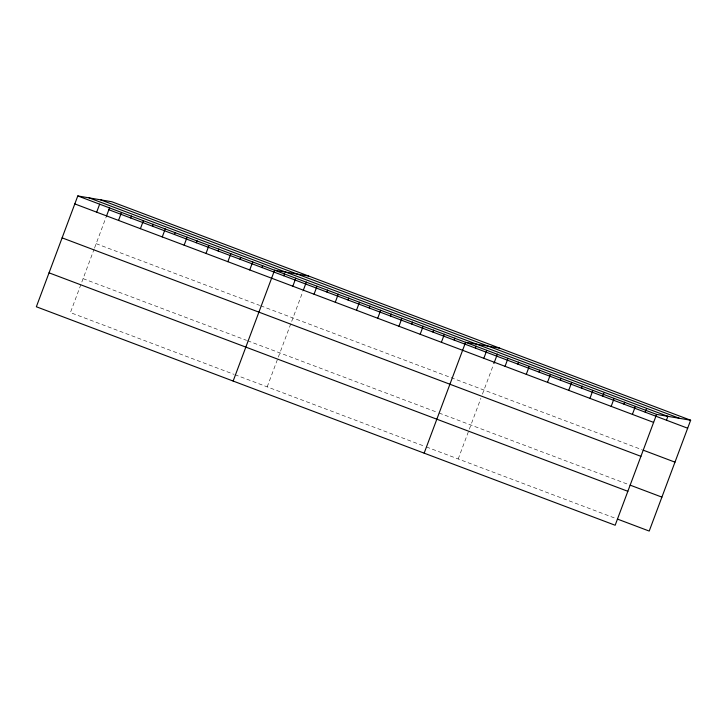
<?xml version="1.0" encoding="UTF-8"?>
<svg xmlns="http://www.w3.org/2000/svg" width="727" height="727" viewBox="0 0 727 727"><rect width="100%" height="100%" fill="white"/><g stroke="black" fill="none" stroke-linecap="round" stroke-linejoin="round"><path stroke-width="0.55" stroke-dasharray="3.63 2.73" d="M94.237 248.825L70.401 312.592L233.876 374.296M94.628 247.789L106.078 217.164M267.191 386.873L302.877 291.445M458.201 458.973L480.892 398.287M482.428 394.17L493.488 364.6M96.164 243.681L259.639 305.385M260.684 305.776L642.077 449.74M83.087 278.65L246.562 340.354M247.607 340.745L437.999 412.609M439.053 413.009L629.009 484.709M234.912 374.687L425.304 446.551M426.367 446.951L616.314 518.651"/><path stroke-width="1.09" d="M690.65 420.233L111.84 201.752L77.789 195.936L36.35 306.767L615.16 525.248L656.599 414.408L690.65 420.233L649.211 531.064L617.377 519.051M96.673 212.166L99.654 204.187M106.478 216.101L109.595 207.74M118.537 220.426L121.518 212.438M130.724 217.991L131.469 215.992M140.402 228.678L143.392 220.69M152.588 226.242L153.333 224.252M162.266 236.929L165.256 228.95M174.453 234.494L175.198 232.504M184.14 245.181L187.121 237.202M196.317 242.754L197.062 240.755M206.005 253.432L208.985 245.453M218.182 251.006L218.927 249.007M227.869 261.693L230.85 253.705M240.046 259.257L240.801 257.258M249.734 269.944L252.723 261.965M261.92 267.509L262.665 265.519M233.149 381.048L274.588 270.217L308.63 276.033M283.784 275.769L284.53 273.77M292.827 286.211L295.807 278.223M303.268 290.382L306.394 282.021M314.046 294.217L317.036 286.238M326.868 292.027L327.623 290.037M335.274 302.232L338.255 294.244M348.097 300.042L348.842 298.043M356.494 310.238L359.474 302.259M369.316 308.048L370.061 306.058M377.713 318.253L380.703 310.265M390.544 316.063L391.29 314.064M398.941 326.259L401.922 318.281M411.764 324.069L412.509 322.079M420.161 334.275L423.15 326.296M432.992 332.085L433.737 330.085M441.389 342.281L444.37 334.302M454.211 340.091L454.957 338.1M424.15 453.148L465.598 342.317L499.64 348.133M475.431 348.106L476.185 346.107M483.837 358.302L486.817 350.323M493.878 363.536L497.404 354.122M505.056 366.317L508.037 358.338M517.878 364.127L518.624 362.128M526.275 374.323L529.265 366.344M539.107 372.133L539.852 370.143M547.504 382.338L550.484 374.36M560.326 380.148L561.071 378.149M568.723 390.344L571.713 382.366M581.555 388.163L582.3 386.164M589.951 398.36L592.932 390.381M602.774 396.17L603.892 393.18M611.171 406.366L614.151 398.387M623.993 404.185L624.738 402.185M632.399 414.381L635.38 406.402M645.222 412.191L646.339 409.201M666.441 420.206L667.931 416.207M100.599 199.834L679.418 418.307M89.021 197.853L667.84 416.335M77.789 195.936L656.599 414.408M108.85 209.739L687.669 428.212M74.808 203.914L653.618 422.396M643.141 450.14L674.974 462.154M62.113 237.856L640.923 456.329M630.064 485.109L661.897 497.123M49.036 272.825L627.855 491.307"/></g></svg>
